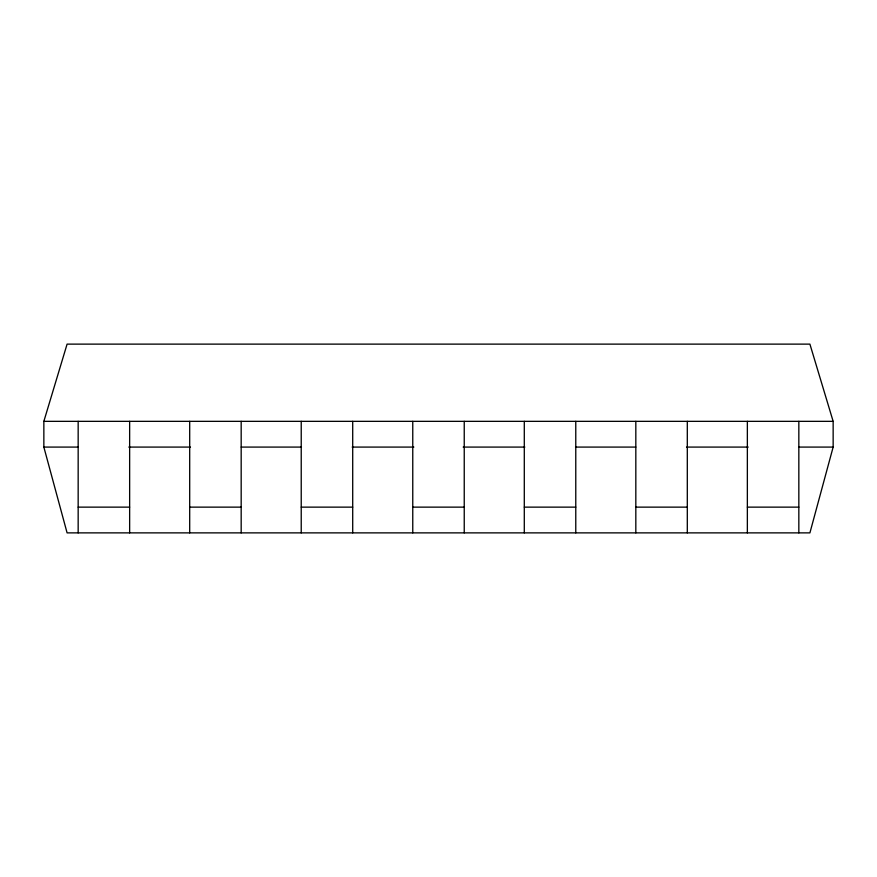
<?xml version="1.0" encoding="UTF-8"?>
<svg xmlns="http://www.w3.org/2000/svg" width="877" height="877" viewBox="0 0 877 877"><rect width="100%" height="100%" fill="white"/><g stroke="black" fill="none" stroke-linecap="round" stroke-linejoin="round"><path stroke-width="1.32" d="M833.15 447.084L809.909 532.876L67.091 532.876L43.85 447.084L43.85 421.344L67.091 344.124L809.909 344.124L833.15 421.344L833.15 447.084L798.892 447.084M43.85 421.344L833.15 421.344M43.85 447.084L78.108 447.084M128.809 447.084L190.473 447.084M241.175 447.084L301.469 447.084M352.17 447.084L413.834 447.084M463.166 447.084L524.83 447.084M575.531 447.084L635.825 447.084M686.527 447.084L748.191 447.084M78.163 507.136L129.643 507.136M189.695 507.136L241.175 507.136M301.228 507.136L352.707 507.136M412.76 507.136L464.24 507.136M524.293 507.136L575.772 507.136M635.825 507.136L687.305 507.136M747.357 507.136L798.837 507.136M798.837 421.344L798.837 532.876M747.357 421.344L747.357 532.876M687.305 421.344L687.305 532.876M635.825 421.344L635.825 532.876M575.772 421.344L575.772 532.876M524.293 421.344L524.293 532.876M464.24 421.344L464.24 532.876M412.76 421.344L412.76 532.876M352.707 421.344L352.707 532.876M301.228 421.344L301.228 532.876M241.175 421.344L241.175 532.876M189.695 421.344L189.695 532.876M129.643 421.344L129.643 532.876M78.163 421.344L78.163 532.876"/></g></svg>
